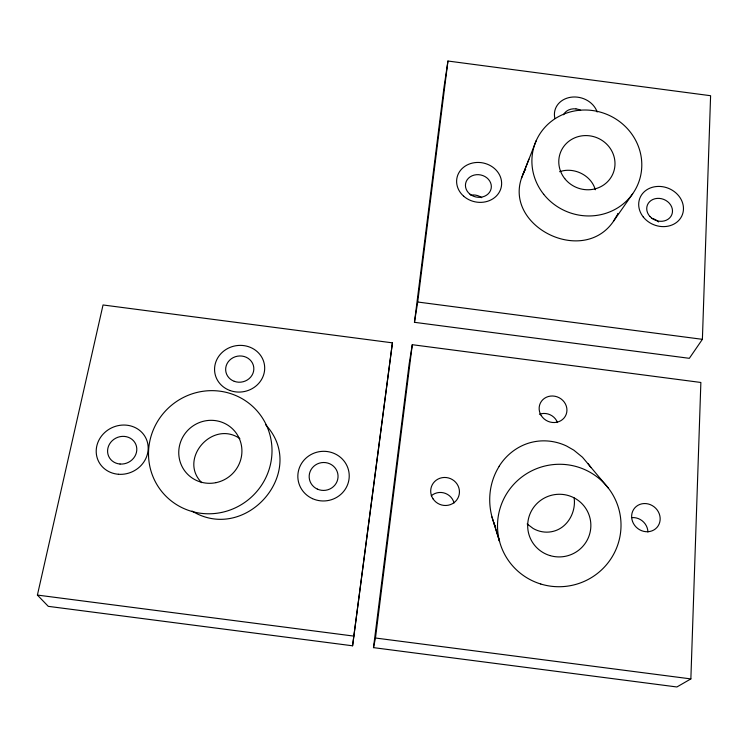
<?xml version="1.0" encoding="UTF-8"?>
<svg xmlns="http://www.w3.org/2000/svg" width="748" height="748" viewBox="0 0 748 748"><rect width="100%" height="100%" fill="white"/><g stroke="black" fill="none" stroke-linecap="round" stroke-linejoin="round"><path stroke-width="1.12" d="M690.862 678.913L700.867 382.471L412.288 344.697L409.175 363.771L373.486 647.637L676.893 686.973L690.862 678.913L375.477 638.016L373.486 647.637M702.391 339.33L710.6 95.716L447.949 61.027L443.975 87.488L414.457 322.313L689.338 358.32L702.391 339.33L417.711 302.014L414.457 322.313M352.579 645.795L392.42 342.846L103.037 304.969L37.4 595.071L48.283 606.348L352.579 645.795L392.42 342.846M375.477 638.016L412.288 344.697M417.711 302.014L447.949 61.027M524.526 171.264C497.252 222.754 581.439 268.046 613.425 221.38L632.677 193.769M523.02 174.256L528.93 159.221M521.421 178.398L536.288 140.484M617.324 214.508L617.764 213.479M616.848 215.527L613.425 221.38M525.077 170.292L525.666 169.338M499.112 466.313C506.817 453.849 519.645 444.499 534.119 441.769A51.481 48.452 34.2 0 1 566.479 445.976L573.8 450.146L582.477 457.234L608.498 488.285M559.598 171.713C573.716 166.72 591.294 175.154 595.305 189.768M37.4 595.071L353.748 636.09M192.04 511.043C245.989 544.002 308.784 471.156 265.634 424.752M239.865 438.599C212.451 419.553 178.033 459.197 201.745 482.675M527.153 523.965L533.221 528.527A26.591 25.095 36.3 0 0 553.726 531.211C567.872 527.415 576.138 511.913 574.137 497.916M588.05 463.536L590.929 467.612M495.728 527.368L493.792 522.693A69.471 65.31 36.5 0 1 499.168 466.341M491.978 516.933L499.57 541.487L493.792 522.693M651.452 218.276A12.744 11.07 22.3 0 1 658.586 221.922M470.735 195.181A12.641 11.183 11.7 0 1 481.731 197.696M554.894 118.418A22.066 18.765 15.4 0 1 570.789 97.249A22.066 18.765 15.4 0 1 597.166 112.013M563.534 114.771A12.707 10.706 14.6 0 1 575.941 108.899M576.044 108.918A12.707 10.706 14.6 0 1 580.654 110.283M631.948 517.616A14.249 13.146 42.1 0 1 647.927 531.987M539.43 414.27A13.614 12.669 27.4 0 1 557.494 422.555M431.241 495.83A13.922 13.483 25 0 1 454.045 502.946M543.721 194.321A55.343 52.584 22.1 0 0 637.913 184.307A55.343 52.584 22.1 0 0 578.905 110.321A55.343 52.584 22.1 0 0 543.721 194.321M564.759 178.622A28.312 26.9 22.1 0 0 612.967 173.676A28.312 26.9 22.1 0 0 582.935 135.725A28.312 26.9 22.1 0 0 564.759 178.622M463.676 196.2A22.608 19.841 11.6 0 0 501.029 188.01A22.608 19.841 11.6 0 0 472.68 163.008A22.608 19.841 11.6 0 0 463.676 196.2M469.95 194.171A13.015 11.267 11.2 0 0 491.118 188.702A13.015 11.267 11.2 0 0 474.101 175.097A13.015 11.267 11.2 0 0 469.95 194.171M643.299 217.023A22.805 19.635 21.9 0 0 681.755 216.116A22.805 19.635 21.9 0 0 658.193 186.42A22.805 19.635 21.9 0 0 643.299 217.023M649.909 216.462A13.127 11.229 21 0 0 671.816 214.648A13.127 11.229 21 0 0 657.099 198.398A13.127 11.229 21 0 0 649.909 216.462M221.558 512.455A62.439 60.878 -41.7 0 0 257.181 411.026A62.439 60.878 -41.7 0 0 152.031 433.186A62.439 60.878 -41.7 0 0 221.558 512.455M216.032 482.647A31.94 31.145 -41.7 0 0 234.395 430.811A31.94 31.145 -41.7 0 0 180.577 442.003A31.94 31.145 -41.7 0 0 216.032 482.647M317.358 489.099A14.455 13.96 -6.4 0 0 338.012 475.289A14.455 13.96 -6.4 0 0 315.441 465.004A14.455 13.96 -6.4 0 0 317.358 489.099M234.255 381.321A14.128 13.099 -10.4 0 0 253.731 367.118A14.128 13.099 -10.4 0 0 231.235 358.834A14.128 13.099 -10.4 0 0 234.255 381.321M120.045 464.031A14.829 13.642 -25.2 0 0 135.79 444.312A14.829 13.642 -25.2 0 0 110.751 442.302A14.829 13.642 -25.2 0 0 120.045 464.031M118.427 474.269A26.358 24.263 -25.2 0 0 146.346 439.141A26.358 24.263 -25.2 0 0 101.793 435.682A26.358 24.263 -25.2 0 0 118.427 474.269M312.496 498.645A25.703 24.815 -6.4 0 0 349.148 473.97A25.703 24.815 -6.4 0 0 308.943 455.812A25.703 24.815 -6.4 0 0 312.496 498.645M229.935 390.503A25.123 23.291 -10.4 0 0 264.493 365.155A25.123 23.291 -10.4 0 0 224.447 350.531A25.123 23.291 -10.4 0 0 229.935 390.503M540.776 584.02A61.803 61.196 -15.4 0 0 619.54 511.866A61.803 61.196 -15.4 0 0 517.485 480.618A61.803 61.196 -15.4 0 0 540.776 584.02M549.836 555.54A31.612 31.304 -15.3 0 0 590.097 518.588A31.612 31.304 -15.3 0 0 537.868 502.656A31.612 31.304 -15.3 0 0 549.836 555.54M632.537 521.487A14.792 13.586 41 0 0 656.94 527.48A14.792 13.586 41 0 0 648.226 503.965A14.792 13.586 41 0 0 632.537 521.487M541.169 415.467A14.109 13.062 26.6 0 0 565.245 416.337A14.109 13.062 26.6 0 0 552.707 396.001A14.109 13.062 26.6 0 0 541.169 415.467M433.111 498.935A14.455 13.932 23.5 0 0 457.954 498.028A14.455 13.932 23.5 0 0 444.153 477.467A14.455 13.932 23.5 0 0 433.111 498.935"/></g></svg>
